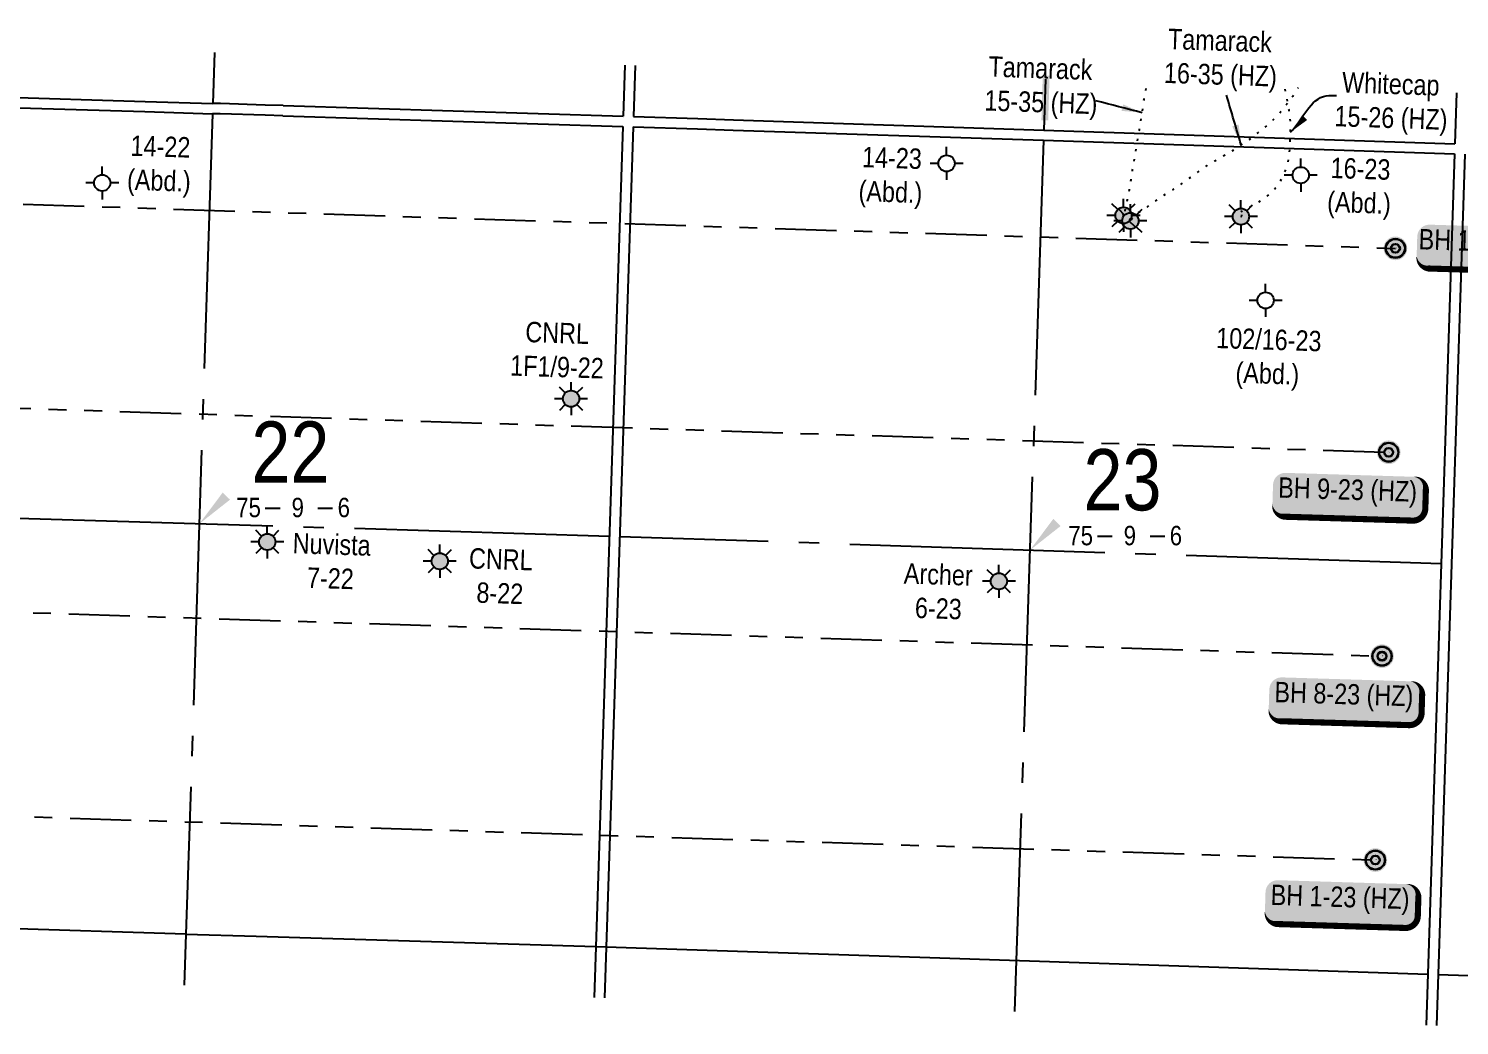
# Model space of a CAD drawing. Extents: x 350119 to 360339, y 6149858 to 6155226.
# Drawn here: x 354122 to 356927, y 6150033 to 6151987 of the extents above; entities that cross this region are included whole.
import ezdxf
from ezdxf.enums import TextEntityAlignment as Align

# ---------------------------------------------------------------- set-up
doc = ezdxf.new("R2010")
doc.units = 0
doc.header["$LTSCALE"] = 5
for name, pattern in [('foc-DOT', [1, 0.2, -0.8]), ('foc-DRILLPATH', [14.75, 6, -1.75, 1.75, -1.75, 1.75, -1.75]), ('foc-QUARTERLINE', [33, 25, -3, 2, -3])]:
    doc.linetypes.add(name, pattern=pattern)
for name, color, linetype in [('10', 1, 'Continuous'), ('9', 3, 'Continuous'), ('AS-DRILL-T', 8, 'Continuous'), ('AS-UNDERLAY-H', 141, 'Continuous'), ('C-WS-S', 8, 'Continuous'), ('DETAIL-HZ-Existing', 8, 'foc-DOT'), ('F-WS-S', 8, 'Continuous'), ('L-MON', 1, 'Continuous'), ('L-QSEC', 8, 'foc-QUARTERLINE'), ('L-SEC', 7, 'Continuous'), ('L-SECLBL', 7, 'Continuous'), ('P-PDRILLPATH', 12, 'foc-DRILLPATH')]:
    doc.layers.add(name, color=color, linetype=linetype)
doc.layers.add('Z-DRILL-POINT', color=7, linetype='Continuous', true_color=0x7575ff, plot=False)
doc.styles.add('80', font='ARIALN.TTF', dxfattribs={"height": 10})
doc.styles.add('80CG', font='ARIALN.TTF', dxfattribs={"height": 10})
doc.styles.add('80L', font='ARIALN.TTF', dxfattribs={"height": 10})
doc.styles.add('SIMPLEX', font='ARIALN.TTF')
doc.dimstyles.new('Compass 5 000', dxfattribs={"dimscale": 5, "dimtxt": 9, "dimasz": 2, "dimexe": 0.2, "dimexo": 0.0625, "dimgap": 0.5, "dimtad": 0, "dimtih": 1, "dimtoh": 1, "dimzin": 0, "dimdsep": 46, "dimtxsty": '80CG', "dimcen": 0.1, "dimse1": 1, "dimse2": 1, "dimclrd": 256, "dimclrt": 256, "dimaunit": 1, "dimadec": 4, "dimazin": 0, "dimtfac": 0.06, "dimtofl": 0, "dimtmove": 0, "dimatfit": 1, "dimfxl": 0.2, "dimtolj": 1, "dimtzin": 0, "dimlwd": -1, "dimarcsym": 0})

# ---------------------------------------------------------------- blocks, each defined once
blk = doc.blocks.new('L-SECLBL')
at = {"layer": '9', "color": 7}
for p, q in [((-5.08, -27.83), (-12.29, -27.83)), ((20.7, -27.83), (13.5, -27.83))]:
    blk.add_line(p, q, dxfattribs=at)
at = {"layer": '10', "color": 2, "style": 'SIMPLEX'}
blk.add_attdef('SEC', text='', height=30, dxfattribs=at).set_placement((0, 0), align=Align.MIDDLE)
at = {"layer": '10', "color": 5, "style": '80L'}
blk.add_attdef('TWP', text='', height=9.5, dxfattribs=at).set_placement((-14.43, -27.37), align=Align.MIDDLE_RIGHT)
blk.add_attdef('RGE', text='', height=9.5, dxfattribs=at).set_placement((3.62, -27.37), align=Align.MIDDLE_CENTER)
blk.add_attdef('MER', text='', height=9.5, dxfattribs=at).set_placement((23.17, -27.37), align=Align.MIDDLE_LEFT)
blk = doc.blocks.new('GABD')
for p, q in [((0, 0.81), (0, 1.62)), ((-0.81, 0), (-1.62, 0)), ((1.62, 0), (0.81, 0)), ((0, -0.81), (0, -1.62))]:
    blk.add_line(p, q)
blk.add_circle((0, 0), 0.8)
blk = doc.blocks.new('GAS')
h = blk.add_hatch(color=255)
h.dxf.hatch_style = 1
edge = h.paths.add_edge_path()
edge.add_arc((0, 0), 0.9, 0, 360)
for p, q in [((0, 0.81), (0, 1.62)), ((-0.81, 0), (-1.62, 0)), ((-0.57, 0.57), (-1.14, 1.14)), ((0.57, 0.57), (1.14, 1.14)), ((1.62, 0), (0.81, 0)), ((-0.57, -0.57), (-1.14, -1.14)), ((0, -0.81), (0, -1.62)), ((1.14, -1.14), (0.57, -0.57))]:
    blk.add_line(p, q)
blk.add_circle((0, 0), 0.8)
blk = doc.blocks.new('plbh')
at = {"layer": 'L-MON'}
h = blk.add_hatch(color=255, dxfattribs=at)
h.dxf.hatch_style = 1
edge = h.paths.add_edge_path()
edge.add_arc((0, 0), 1.16, 0, 360)
h = blk.add_hatch(color=256, dxfattribs=at)
h.dxf.hatch_style = 1
h.paths.add_polyline_path([(-0.96, 0, 1), (0.96, 0, 1)])
h.paths.add_polyline_path([(0.91, 0, -1), (-0.91, 0, -1)], flags=16)
h.paths.add_polyline_path([(0.45, 0, -1), (-0.45, 0, -1)], flags=0)
h = blk.add_hatch(color=256, dxfattribs=at)
h.dxf.hatch_style = 1
h.paths.add_polyline_path([(-0.45, 0, 1), (0.45, 0, 1)])
h.paths.add_polyline_path([(0.4, 0, -1), (-0.4, 0, -1)], flags=16)
at = {"layer": 'L-MON', "color": 240}
for radius in [0.96, 0.91, 0.45, 0.4]:
    blk.add_circle((0, 0), radius, dxfattribs=at)
blk = doc.blocks.new('*U506')
h = blk.add_hatch(color=254)
edge = h.paths.add_edge_path()
edge.add_line((-31.5, -11.5), (31.5, -11.5))
edge.add_arc((31.5, -5.5), 6, 270, 360)
edge.add_line((37.5, -5.5), (37.5, 4))
edge.add_arc((31.5, 4), 6, 0, 90)
edge.add_line((31.5, 10), (-31.5, 10))
edge.add_arc((-31.5, 4), 6, 90, 180)
edge.add_line((-37.5, 4), (-37.5, -5.5))
edge.add_arc((-31.5, -5.5), 6, 180, 270)
at = {"color": 1, "flags": 128}
blk.add_lwpolyline([(-31.5, -11.5, 3, 3, 0), (31.5, -11.5, 3, 3, 0.414214), (37.5, -5.5, 3, 3, 0), (37.5, 4, 3, 0, 0.414214), (31.5, 10, 0, 0, 0), (-31.5, 10, 0, 0, 0.414214), (-37.5, 4, 0, 0, 0), (-37.5, -5.5, 0, 3, 0.414214)], format="xyseb", close=True, dxfattribs=at)
blk.add_lwpolyline([(-13.32, -8.48, 0, 10, 0), (0, 0, 5, 5, 0)], format="xyseb", dxfattribs=at)
at = {"color": 1, "style": '80'}
blk.add_attdef('ENTER_TEXT_001', (-37.03, -4.99), '', height=10, dxfattribs=at)
blk = doc.blocks.new('*U507')
h = blk.add_hatch(color=254)
edge = h.paths.add_edge_path()
edge.add_line((-44, -11.5), (44, -11.5))
edge.add_arc((44, -5.5), 6, 270, 360)
edge.add_line((50, -5.5), (50, 4))
edge.add_arc((44, 4), 6, 0, 90)
edge.add_line((44, 10), (-44, 10))
edge.add_arc((-44, 4), 6, 90, 180)
edge.add_line((-50, 4), (-50, -5.5))
edge.add_arc((-44, -5.5), 6, 180, 270)
at = {"color": 1, "flags": 128}
blk.add_lwpolyline([(-44, -11.5, 3, 3, 0), (44, -11.5, 3, 3, 0.414214), (50, -5.5, 3, 3, 0), (50, 4, 3, 0, 0.414214), (44, 10, 0, 0, 0), (-44, 10, 0, 0, 0.414214), (-50, 4, 0, 0, 0), (-50, -5.5, 0, 3, 0.414214)], format="xyseb", close=True, dxfattribs=at)
blk.add_lwpolyline([(-13.32, -8.48, 0, 10, 0), (0, 0, 5, 5, 0)], format="xyseb", dxfattribs=at)
at = {"color": 1, "style": '80'}
blk.add_attdef('ENTER_TEXT_001', (-37.03, -4.99), '', height=10, dxfattribs=at)

msp = doc.modelspace()

# ---------------------------------------------------------------- hatches: boundary and pattern name
at = {"layer": 'AS-UNDERLAY-H'}
h = msp.add_hatch(color=256, dxfattribs=at)
h.dxf.hatch_style = 1
h.paths.add_polyline_path([(356123.859, 6151894.512), (356121.251, 6151807.156), (356107.929, 6151807.156), (356110.537, 6151894.512)])

# ---------------------------------------------------------------- linework, layer by layer
at = {"layer": 'DETAIL-HZ-Existing', "ltscale": 4, "flags": 128}
for points in [[(356268.845, 6151620.977), (356268.795, 6151620.969), (356268.747, 6151621.041), (356268.817, 6151621.339), (356268.948, 6151621.684), (356268.781, 6151622.09), (356268.345, 6151622.515), (356268.351, 6151622.695), (356268.444, 6151622.802), (356268.46, 6151622.961), (356268.265, 6151623.438), (356268.034, 6151623.726), (356267.872, 6151623.361), (356267.788, 6151622.933), (356267.802, 6151622.733), (356267.819, 6151622.652), (356267.895, 6151622.509), (356267.941, 6151622.398), (356267.936, 6151622.238), (356267.9, 6151622.059), (356267.868, 6151621.99), (356268.003, 6151621.846), (356268.248, 6151621.988), (356268.211, 6151622.409), (356267.92, 6151622.679), (356267.731, 6151622.695), (356267.58, 6151622.67), (356267.329, 6151622.668), (356267.164, 6151622.814), (356267.029, 6151622.958), (356266.99, 6151622.989), (356266.689, 6151622.979), (356266.138, 6151622.637), (356266.018, 6151622.031), (356266.346, 6151621.67), (356266.727, 6151621.377), (356266.854, 6151621.303), (356267.381, 6151621.176), (356267.421, 6151621.194), (356267.739, 6151621.424), (356267.913, 6151621.558), (356268.349, 6151622.034), (356268.696, 6151622.553), (356269.147, 6151623.169), (356269.709, 6151623.831), (356270.237, 6151624.374), (356270.707, 6151624.989), (356270.979, 6151625.33), (356271.061, 6151625.397), (356271.156, 6151625.554), (356271.24, 6151625.682), (356271.293, 6151625.77), (356271.294, 6151625.79), (356271.358, 6151625.908), (356271.424, 6151626.096), (356271.434, 6151626.095), (356271.497, 6151626.484), (356271.589, 6151627.171), (356271.724, 6151628.217), (356271.967, 6151629.53), (356272.282, 6151630.91), (356272.671, 6151632.398), (356273.139, 6151634.154), (356273.709, 6151636.276), (356274.342, 6151638.817), (356274.988, 6151641.727), (356275.583, 6151644.92), (356276.085, 6151648.025), (356276.135, 6151648.333), (356276.728, 6151651.766), (356276.752, 6151651.895), (356277.392, 6151655.526), (356277.898, 6151658.471), (356277.999, 6151659.088), (356278.676, 6151662.668), (356279.447, 6151666.324), (356279.481, 6151666.463), (356280.412, 6151670.745), (356280.791, 6151672.534), (356281.39, 6151675.546), (356282.282, 6151680.489), (356283.132, 6151685.644), (356283.983, 6151691.159), (356284.343, 6151693.599), (356284.848, 6151697.104), (356285.744, 6151703.368), (356286.71, 6151709.95), (356287.742, 6151716.7), (356287.768, 6151716.899), (356288.864, 6151723.767), (356290.101, 6151731.28), (356291.413, 6151738.961), (356292.82, 6151746.779), (356294.307, 6151754.905), (356295.764, 6151763.032), (356297.193, 6151771.199), (356298.604, 6151779.447), (356299.996, 6151787.746), (356300.535, 6151791.06), (356301.376, 6151796.266), (356302.463, 6151803.164), (356302.727, 6151804.826), (356304.065, 6151813.567), (356304.446, 6151816.056), (356305.377, 6151822.159), (356306.701, 6151830.8), (356307.997, 6151839.502), (356308.882, 6151845.466), (356309.3, 6151848.124), (356309.7, 6151850.582), (356310.822, 6151857.029), (356311.928, 6151862.966), (356312.47, 6151865.769), (356314.245, 6151874.756), (356314.722, 6151877.112), (356315.619, 6151881.475)], [(356282.33, 6151610.177), (356282.307, 6151610.408), (356282.275, 6151610.639), (356282.224, 6151610.921), (356282.108, 6151611.355), (356282.007, 6151611.629), (356281.916, 6151611.902), (356281.815, 6151612.165), (356281.683, 6151612.43), (356281.552, 6151612.694), (356281.41, 6151612.959), (356281.258, 6151613.204), (356281.116, 6151613.449), (356280.975, 6151613.704), (356280.803, 6151613.969), (356280.623, 6151614.266), (356280.451, 6151614.511), (356280.284, 6151614.607), (356280.076, 6151614.664), (356279.928, 6151614.729), (356279.79, 6151614.793), (356279.68, 6151614.797), (356279.599, 6151614.769), (356279.539, 6151614.771), (356279.49, 6151614.803), (356279.482, 6151614.883), (356279.475, 6151614.963), (356279.468, 6151615.064), (356279.458, 6151615.064), (356279.445, 6151614.954), (356279.481, 6151614.843), (356279.548, 6151614.751), (356279.658, 6151614.737), (356279.819, 6151614.762), (356279.969, 6151614.757), (356280.109, 6151614.783), (356280.253, 6151614.898), (356280.448, 6151615.032), (356280.623, 6151615.176), (356280.682, 6151615.154), (356280.642, 6151614.845), (356280.529, 6151614.469), (356280.389, 6151614.143), (356280.261, 6151613.927), (356280.178, 6151613.81), (356280.131, 6151613.601), (356280.179, 6151613.249), (356280.278, 6151612.916), (356280.379, 6151612.643), (356280.424, 6151612.461), (356280.418, 6151612.281), (356280.332, 6151612.124), (356280.157, 6151611.96), (356280.074, 6151611.572), (356280.133, 6151610.93), (356280.172, 6151610.268), (356280.234, 6151609.716), (356280.335, 6151609.452), (356280.446, 6151609.469), (356280.638, 6151609.553), (356280.913, 6151609.694), (356281.199, 6151609.864), (356281.508, 6151610.144), (356281.828, 6151610.444), (356282.147, 6151610.694), (356282.485, 6151610.943), (356282.804, 6151611.212), (356283.19, 6151611.4), (356283.518, 6151611.339), (356283.632, 6151611.125), (356283.574, 6151610.907), (356283.539, 6151610.738), (356283.566, 6151610.647), (356283.586, 6151610.646), (356283.678, 6151610.703), (356283.79, 6151610.78), (356283.864, 6151610.888), (356283.998, 6151611.003), (356284.164, 6151611.188), (356284.218, 6151611.316), (356284.272, 6151611.434), (356284.339, 6151611.652), (356284.504, 6151612.097), (356284.866, 6151612.766), (356284.866, 6151612.776), (356285.464, 6151613.627), (356286.257, 6151614.621), (356287.215, 6151615.75), (356288.248, 6151617.037), (356289.386, 6151618.501), (356290.706, 6151619.998), (356292.307, 6151621.527), (356294.067, 6151623.02), (356295.989, 6151624.568), (356297.982, 6151626.173), (356300.087, 6151627.805), (356302.3, 6151629.383), (356304.744, 6151631.004), (356307.411, 6151632.698), (356310.261, 6151634.475), (356313.294, 6151636.347), (356316.426, 6151638.195), (356319.679, 6151640.06), (356322.815, 6151642.018), (356325.85, 6151644.26), (356329.014, 6151646.778), (356332.485, 6151649.495), (356336.302, 6151652.382), (356340.349, 6151655.281), (356341.72, 6151656.216), (356343.92, 6151657.715), (356347.751, 6151660.431), (356351.581, 6151663.107), (356355.914, 6151665.856), (356360.759, 6151668.679), (356366.174, 6151671.813), (356372.105, 6151675.391), (356378.334, 6151679.549), (356384.708, 6151684.133), (356391.156, 6151688.844), (356397.717, 6151693.662), (356404.563, 6151698.63), (356411.542, 6151703.654), (356418.54, 6151708.687), (356425.558, 6151713.68), (356432.743, 6151718.597), (356440.255, 6151723.414), (356448.153, 6151728.108), (356456.268, 6151732.724), (356464.435, 6151737.359), (356472.642, 6151742.023), (356480.781, 6151746.749), (356488.625, 6151751.634), (356496.541, 6151756.868), (356504.542, 6151762.268), (356511.932, 6151767.339), (356512.403, 6151767.664), (356520.259, 6151773.209), (356528.03, 6151778.918), (356535.676, 6151784.77), (356543.187, 6151790.768), (356550.497, 6151797.051), (356557.534, 6151803.584), (356564.35, 6151810.345), (356570.952, 6151817.342), (356577.342, 6151824.537), (356583.517, 6151831.938), (356589.395, 6151839.4), (356595.17, 6151847.094), (356600.697, 6151854.838), (356606.111, 6151862.804), (356611.387, 6151870.836), (356611.908, 6151871.657)], [(356499.098, 6151618.558), (356499.208, 6151618.564), (356499.682, 6151618.669), (356500.074, 6151619.036), (356500.347, 6151619.438), (356500.511, 6151619.842), (356500.589, 6151620.41), (356500.618, 6151620.979), (356500.714, 6151621.487), (356500.842, 6151622.033), (356500.734, 6151622.707), (356500.504, 6151623.014), (356500.466, 6151623.076), (356500.712, 6151622.937), (356500.886, 6151622.131), (356500.683, 6151620.817), (356500.412, 6151619.586), (356500.372, 6151618.966), (356500.277, 6151619.12), (356499.97, 6151619.83), (356499.593, 6151620.553), (356499.443, 6151621.168), (356499.389, 6151621.94), (356499.213, 6151622.686), (356498.983, 6151623.304), (356498.805, 6151623.97), (356498.603, 6151624.547), (356498.309, 6151625.037), (356498.098, 6151625.604), (356498.285, 6151627.339), (356498.321, 6151627.538), (356498.353, 6151627.887), (356498.35, 6151628.128), (356498.303, 6151628.199), (356498.293, 6151628.219), (356498.314, 6151628.229), (356498.576, 6151628.29), (356499.173, 6151628.491), (356500.076, 6151628.881), (356501.276, 6151629.473), (356502.794, 6151630.293), (356504.657, 6151631.293), (356506.876, 6151632.431), (356509.409, 6151633.699), (356512.187, 6151635.129), (356515.201, 6151636.721), (356518.459, 6151638.455), (356521.924, 6151640.373), (356525.616, 6151642.513), (356529.513, 6151644.807), (356533.491, 6151647.138), (356537.718, 6151649.721), (356542.113, 6151652.549), (356546.607, 6151655.663), (356551.011, 6151659.071), (356555.221, 6151662.675), (356559.256, 6151666.425), (356563.139, 6151670.431), (356566.872, 6151674.741), (356570.381, 6151679.248), (356573.624, 6151683.845), (356576.611, 6151688.6), (356579.438, 6151693.66), (356582.155, 6151699.044), (356584.715, 6151704.803), (356587.094, 6151710.839), (356589.24, 6151717.102), (356590.95, 6151723.499), (356592.283, 6151729.979), (356593.328, 6151736.548), (356594.098, 6151743.237), (356594.669, 6151750.012), (356595.087, 6151756.962), (356595.472, 6151764.143), (356595.904, 6151771.533), (356596.182, 6151779.118), (356596.327, 6151786.907), (356596.409, 6151794.899), (356596.166, 6151803.081), (356595.617, 6151811.364), (356594.71, 6151819.708), (356593.432, 6151828.054), (356592.007, 6151836.475), (356590.434, 6151844.981), (356588.785, 6151853.59), (356587.904, 6151858.161), (356587.078, 6151862.27), (356585.34, 6151870.912), (356585.013, 6151872.548)]]:
    msp.add_lwpolyline(points, dxfattribs=at)
at = {"layer": 'L-QSEC', "ltscale": 4, "flags": 128}
for points in [[(354486.911, 6151940.173), (354483.679, 6151840.377)], [(356115.913, 6151888.092), (356112.607, 6151788.173)], [(354483.028, 6151820.281), (354430.943, 6150212.132)], [(356111.942, 6151768.072), (356058.749, 6150160.433)], [(355261.036, 6150991.547), (353652.64, 6151040.747)], [(356891.657, 6150938.091), (355281.137, 6150990.889)], [(354430.943, 6150212.132), (354427.708, 6150112.244)], [(356058.749, 6150160.433), (356055.443, 6150060.514)]]:
    msp.add_lwpolyline(points, dxfattribs=at)
at = {"layer": 'L-SEC'}
for p, q in [((355291.358, 6151915.415), (355288.079, 6151815.495)), ((355311.459, 6151914.749), (355308.179, 6151814.829)), ((353679.075, 6151865.016), (354350.79, 6151844.451)), ((356921.925, 6151861.384), (356918.65, 6151761.463)), ((353678.431, 6151844.915), (354350.175, 6151824.349)), ((354350.175, 6151824.349), (354483.028, 6151820.281)), ((354350.79, 6151844.451), (354483.643, 6151840.383)), ((354498.683, 6151839.913), (354483.634, 6151840.379)), ((354586.488, 6151837.197), (354498.683, 6151839.913)), ((354621.343, 6151836.119), (354586.488, 6151837.197)), ((354621.343, 6151836.119), (355288.041, 6151815.496)), ((354498.061, 6151819.811), (354483.012, 6151820.277)), ((354585.866, 6151817.095), (354498.061, 6151819.811)), ((354620.721, 6151816.017), (354585.866, 6151817.095)), ((354620.721, 6151816.017), (355287.419, 6151795.394)), ((355287.419, 6151795.394), (355231.374, 6150087.78)), ((355307.519, 6151794.728), (355251.475, 6150087.121)), ((355307.519, 6151794.728), (355433.501, 6151790.554)), ((355308.179, 6151814.829), (355434.167, 6151810.654)), ((355434.167, 6151810.654), (355504.12, 6151808.336)), ((355504.12, 6151808.336), (356112.608, 6151788.173)), ((355433.501, 6151790.554), (355503.454, 6151788.236)), ((355503.454, 6151788.236), (356111.942, 6151768.072)), ((356111.942, 6151768.072), (356917.991, 6151741.363)), ((356112.608, 6151788.173), (356918.65, 6151761.463)), ((356917.991, 6151741.363), (356862.012, 6150033.826)), ((356938.091, 6151740.696), (356882.113, 6150033.167)), ((354430.943, 6150212.132), (353626.848, 6150236.575)), ((354430.943, 6150212.132), (354568.564, 6150207.948)), ((354568.564, 6150207.948), (355234.654, 6150187.701)), ((355234.654, 6150187.701), (355889.006, 6150166.05)), ((355889.006, 6150166.05), (356865.288, 6150133.747)), ((356885.389, 6150133.081), (356985.308, 6150129.775))]:
    msp.add_line(p, q, dxfattribs=at)
at = {"layer": 'L-SECLBL', "flags": 128}
for points in [[(354456.984, 6151016.143, 0, 19.995, 0), (354510.112, 6151070.649, 0, 0, 0)], [(356085.355, 6150964.524, 0, 19.995, 0), (356138.483, 6151019.03, 0, 0, 0)]]:
    msp.add_lwpolyline(points, format="xyseb", dxfattribs=at)
at = {"layer": 'P-PDRILLPATH', "ltscale": 4, "flags": 128}
for points in [[(351645.949, 6151232.096), (352148.429, 6151705.994), (356801.892, 6151556.253)], [(351653.443, 6151231.773), (352135.328, 6151306.313), (356788.789, 6151156.571)], [(351627.816, 6151212.759), (352109.127, 6150506.949), (356762.583, 6150357.208)], [(351635.31, 6151212.436), (352122.228, 6150906.631), (356775.686, 6150756.89)]]:
    msp.add_lwpolyline(points, dxfattribs=at)

# ---------------------------------------------------------------- block references
at = {"layer": 'AS-DRILL-T', "xscale": 19.99481320000004, "yscale": 19.99481320000004, "zscale": 19.99481320000004}
for p in [(355921.984, 6151722.801), (354266.746, 6151684.625), (356616.191, 6151699.707), (356547.438, 6151454.367)]:
    msp.add_blockref('GABD', p, dxfattribs=at)
at = {"layer": 'C-WS-S'}
ref = msp.add_blockref('*U507', (357043.985, 6151557.375), dxfattribs=dict(at, xscale=3.997429157796381, yscale=3.997429157796381, zscale=3.997429157796381, rotation=358.2558895734284))
ref.add_attrib('ENTER_TEXT_001', 'BH 103/16-23 (HZ)', (356847.001, 6151554.48), dxfattribs={"layer": '0', "color": 1, "height": 39.97429, "rotation": 358.25589, "style": '80'})
ref = msp.add_blockref('*U506', (356711.329, 6151072.371), dxfattribs=dict(at, xscale=3.997429157796382, yscale=3.997429157796382, zscale=3.997429157796382, rotation=358.2558895734284))
ref.add_attrib('ENTER_TEXT_001', 'BH 9-23 (HZ)', (356571.622, 6151067.732), dxfattribs={"layer": '0', "color": 1, "height": 39.97429, "rotation": 358.25589, "style": '80'})
ref = msp.add_blockref('*U506', (356704.035, 6150671.486), dxfattribs=dict(at, xscale=3.997429157796382, yscale=3.997429157796382, zscale=3.997429157796382, rotation=358.2558895734284))
ref.add_attrib('ENTER_TEXT_001', 'BH 8-23 (HZ)', (356564.328, 6150666.846), dxfattribs={"layer": '0', "color": 1, "height": 39.97429, "rotation": 358.25589, "style": '80'})
ref = msp.add_blockref('*U506', (356696.593, 6150273.937), dxfattribs=dict(at, xscale=3.997429157796383, yscale=3.997429157796383, zscale=3.997429157796383, rotation=358.2558895734284))
ref.add_attrib('ENTER_TEXT_001', 'BH 1-23 (HZ)', (356556.886, 6150269.298), dxfattribs={"layer": '0', "color": 1, "height": 39.97429, "rotation": 358.25589, "style": '80'})
at = {"layer": 'F-WS-S', "xscale": 19.99481320000004, "yscale": 19.99481320000004, "zscale": 19.99481320000004}
for p in [(356268.845, 6151620.978), (356282.33, 6151610.177), (356499.098, 6151618.558), (355185.929, 6151261.447), (354590.399, 6150980.88), (354928.544, 6150943.061), (356024.499, 6150903.598)]:
    msp.add_blockref('GAS', p, dxfattribs=at)
at = {"layer": 'L-MON', "color": 4, "xscale": 19.99481320000004, "yscale": 19.99481320000004, "zscale": 19.99481320000004}
for p in [(356801.892, 6151556.253), (356788.789, 6151156.571), (356775.686, 6150756.89), (356762.583, 6150357.208)]:
    msp.add_blockref('plbh', p, dxfattribs=at)
at = {"layer": 'L-SECLBL', "color": 4, "xscale": 3.99896264000001, "yscale": 3.99896264000001, "zscale": 3.99896264000001}
for p, values in [((354635.614, 6151157.789), {'SEC': '22', 'TWP': '75', 'RGE': '9', 'MER': '6'}), ((356266.832, 6151102.708), {'SEC': '23', 'TWP': '75', 'RGE': '9', 'MER': '6'})]:
    msp.add_blockref('L-SECLBL', p, dxfattribs=at).add_auto_attribs(values)

# ---------------------------------------------------------------- texts
at = {"layer": 'AS-DRILL-T', "char_height": 39.98963, "attachment_point": 1, "style": '80L'}
for s, width, insert, rotation in [('\\pi8.3697;Tamarack\\P\\pi2.6686;16-35 (HZ)', 219.08805, (356348.496, 6151987.305), 358.1021), ('\\pi8.3697;Tamarack\\P\\pi2.6686;15-35 (HZ)', 219.08805, (355996.572, 6151933.227), 358.1021), ('\\pi15.312;Whitecap\\P\\pi2.6686;15-26 (HZ)', 219.08805, (356682.872, 6151902.449), 358.1021), ('\\pi-30.715;14-22\\P\\pi-35.407;(Abd.)', 48.39073, (354353.788, 6151776.748), 358.156942), ('\\pi-39.739;14-23\\P\\pi-44.308;(Abd.)', 30.58934, (355796.771, 6151754.158), 358.156942), ('\\pi6.1602;16-23\\P\\pi1.5911;(Abd.)', 122.38735, (356669.505, 6151734.421), 358.156942), ('\\pi-37.719;CNRL\\P\\pi-65.351;1F1/9-22', 45.3227, (355134.727, 6151411.462), 358.156942), ('\\pi2.6686;102/16-23\\P\\pi42.686;(Abd.)', 204.57613, (356448.742, 6151400.972), 358.156942), ('\\pi-54.777;Nuvista\\P\\pi-24.689;7-22', 37.77535, (354695.727, 6150996.794), 358.156942), ('\\pi-37.719;CNRL\\P\\pi-21.052;8-22', 45.3227, (355024.319, 6150967.695), 358.156942), ('\\pi-50.787;Archer\\P\\pi-26.946;6-23 ', 33.97099, (355889.796, 6150937.668), 358.156942)]:
    msp.add_mtext_dynamic_manual_height_columns(s, width=width, gutter_width=49.987, heights=[0], dxfattribs=dict(at, insert=insert, rotation=rotation))
at = {"layer": 'Z-DRILL-POINT', "style": '80L'}
for s, p in [('D3', (356801.892, 6151556.253)), ('C3', (356788.789, 6151156.571)), ('B3', (356775.686, 6150756.89)), ('A3', (356762.583, 6150357.208))]:
    msp.add_text(s, height=1.9995, dxfattribs=at).set_placement(p)

# ---------------------------------------------------------------- leaders
at = {"layer": 'AS-DRILL-T', "path_type": 1}
for points in [[(356499.511, 6151758.872), (356470.91, 6151856.362)], [(356596.274, 6151784.057), (356666.358, 6151855.382), (356686.261, 6151856.133)], [(356305.377, 6151822.159), (356214.421, 6151845.562)]]:
    msp.add_leader(points, dimstyle='Compass 5 000', override={"dimasz": 8, "dimgap": 0.5, "dimtad": 0}, dxfattribs=at)

doc.saveas('drawing.dxf')
